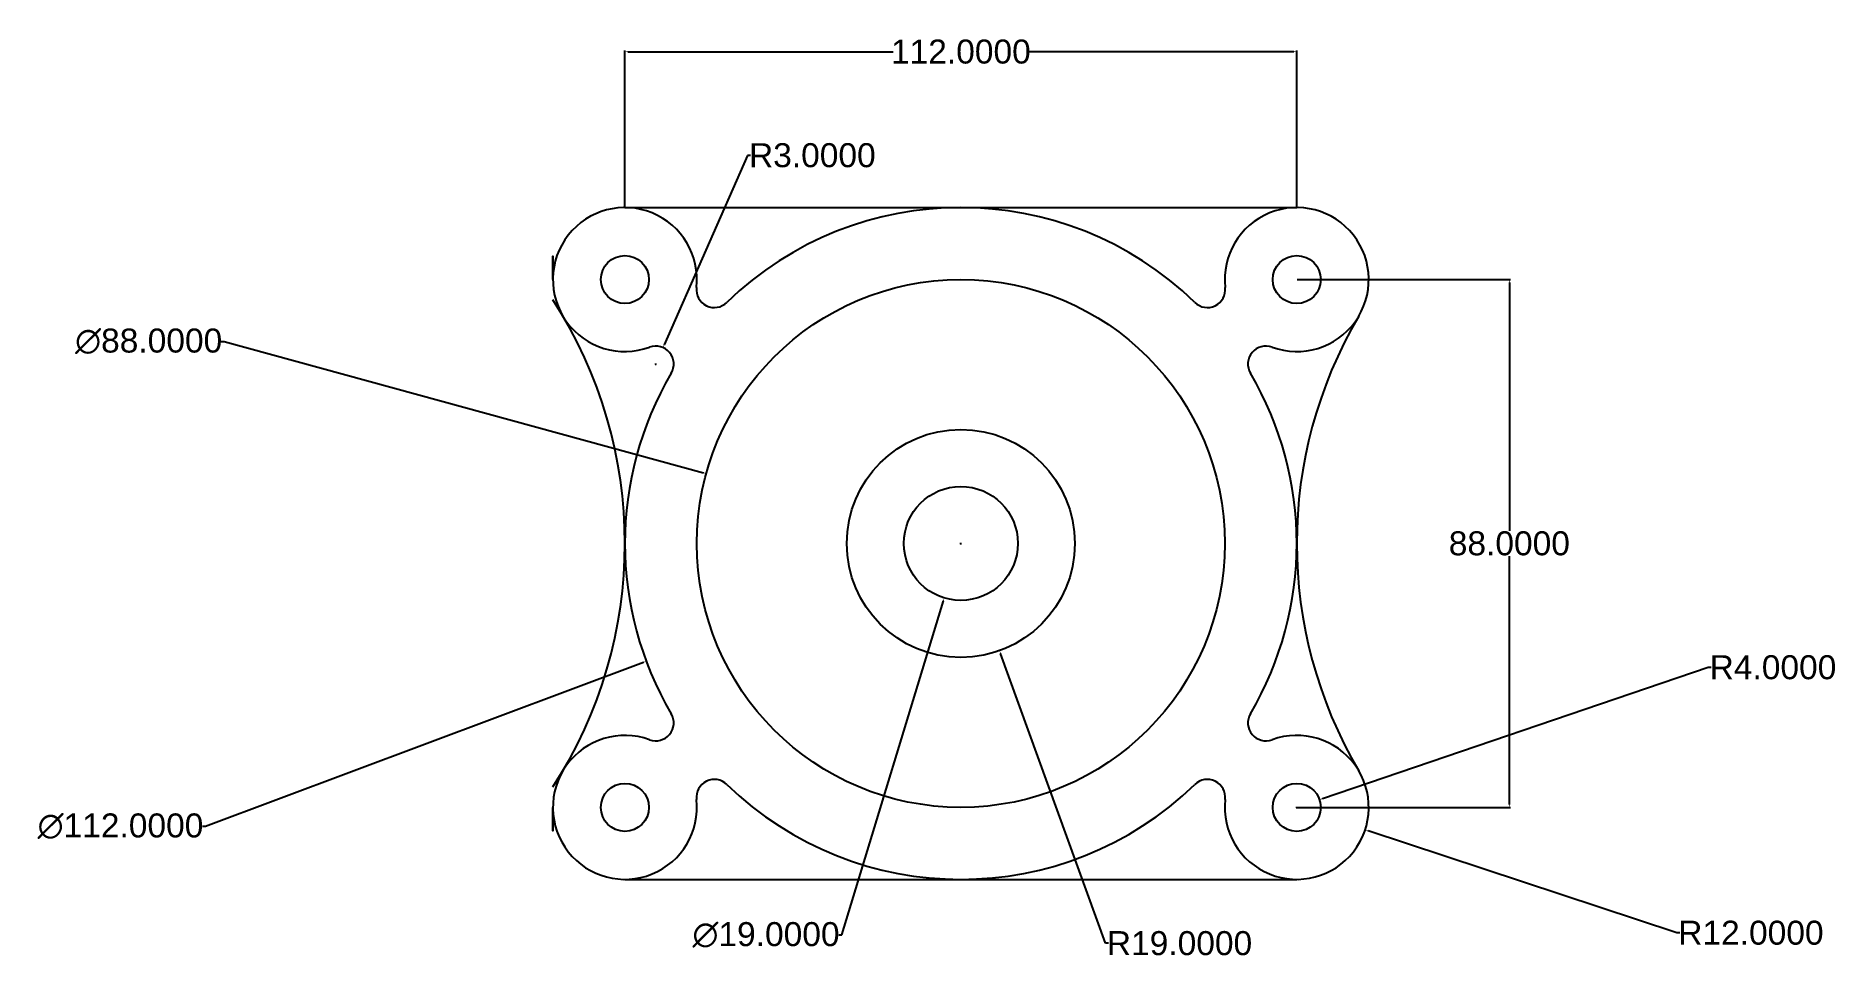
# Model space of a CAD drawing. Header units: inches. Extents: x -169 to 131, y -70 to 84.
import ezdxf

# ---------------------------------------------------------------- set-up
doc = ezdxf.new("R2010")
doc.units = ezdxf.units.IN
doc.header["$MEASUREMENT"] = 0
doc.layers.add('Dim', color=10, linetype='Continuous')
doc.styles.get("Standard").update_dxf_attribs({"font": 'arial.ttf', "height": 4})
doc.dimstyles.get("Standard").update_dxf_attribs({"dimtxt": 12, "dimasz": 0.5, "dimexe": 0.18, "dimexo": 0.0625, "dimgap": 0.09, "dimtad": 0, "dimtih": 1, "dimtoh": 1, "dimdec": 4, "dimzin": 0, "dimdsep": 46, "dimtxsty": 'Standard', "dimcen": 0.09, "dimadec": 0, "dimazin": 0, "dimtfac": 1, "dimtdec": 4, "dimtofl": 0, "dimtmove": 0, "dimatfit": 3, "dimfxl": 1, "dimtolj": 1, "dimtzin": 0, "dimarcsym": 0})

# ---------------------------------------------------------------- blocks, each defined once
blk = doc.blocks.new('*D6')
at = {"layer": 'Defpoints', "color": 0, "transparency": 16777216}
for p in [(-15.15, -0.44), (-8.69, -18.31)]:
    blk.add_point(p, dxfattribs=at)
at = {"layer": 'Dim', "color": 0, "lineweight": -2, "transparency": 16777216}
for p, q in [((-15.24, -0.44), (-15.06, -0.44)), ((-15.15, -0.53), (-15.15, -0.35)), ((8.95, -67.1), (-8.52, -18.78)), ((9.45, -67.1), (8.95, -67.1))]:
    blk.add_line(p, q, dxfattribs=at)
at = {"layer": 'Dim', "color": 0, "transparency": 16777216}
blk.add_solid([(-8.45, -18.75), (-8.6, -18.8), (-8.69, -18.31)], dxfattribs=at)
at = {"layer": 'Dim', "color": 0, "transparency": 16777216, "insert": (21.3, -67.1), "char_height": 4, "attachment_point": 5}
blk.add_mtext('\\A1;R19.0000', dxfattribs=at)
blk = doc.blocks.new('*D7')
at = {"layer": 'Defpoints', "color": 0, "transparency": 16777216}
for p in [(-12.39, 8.65), (-17.92, -9.53)]:
    blk.add_point(p, dxfattribs=at)
at = {"layer": 'Dim', "color": 0, "lineweight": -2, "transparency": 16777216}
for p, q in [((-15.24, -0.44), (-15.06, -0.44)), ((-15.15, -0.53), (-15.15, -0.35)), ((-35.01, -65.7), (-18.07, -10.01)), ((-35.51, -65.7), (-35.01, -65.7))]:
    blk.add_line(p, q, dxfattribs=at)
at = {"layer": 'Dim', "color": 0, "transparency": 16777216}
blk.add_solid([(-18.14, -9.98), (-17.99, -10.03), (-17.92, -9.53)], dxfattribs=at)
at = {"layer": 'Dim', "color": 0, "transparency": 16777216, "insert": (-47.63, -65.7), "char_height": 4, "attachment_point": 5}
blk.add_mtext('\\A1;∅19.0000', dxfattribs=at)
blk = doc.blocks.new('*D9')
at = {"layer": 'Defpoints', "color": 0, "transparency": 16777216}
for p in [(40.85, 43.56), (40.85, -44.44), (76.28, -44.44)]:
    blk.add_point(p, dxfattribs=at)
at = {"layer": 'Dim', "color": 0, "lineweight": -2, "transparency": 16777216}
for p, q in [((40.91, 43.56), (76.46, 43.56)), ((76.28, 43.06), (76.28, 1.69)), ((76.28, -43.94), (76.28, -2.57)), ((40.91, -44.44), (76.46, -44.44))]:
    blk.add_line(p, q, dxfattribs=at)
at = {"layer": 'Dim', "color": 0, "transparency": 16777216}
for points in [[(76.2, 43.06), (76.37, 43.06), (76.28, 43.56)], [(76.2, -43.94), (76.37, -43.94), (76.28, -44.44)]]:
    blk.add_solid(points, dxfattribs=at)
at = {"layer": 'Dim', "color": 0, "transparency": 16777216, "insert": (76.28, -0.44), "char_height": 4, "attachment_point": 5}
blk.add_mtext('\\A1;88.0000', dxfattribs=at)
blk = doc.blocks.new('*D10')
at = {"layer": 'Defpoints', "color": 0, "transparency": 16777216}
for p in [(40.85, 81.55), (-71.15, 55.56), (40.85, 55.56)]:
    blk.add_point(p, dxfattribs=at)
at = {"layer": 'Dim', "color": 0, "lineweight": -2, "transparency": 16777216}
for p, q in [((-71.15, 55.62), (-71.15, 81.73)), ((-70.65, 81.55), (-26.46, 81.55)), ((40.35, 81.55), (-3.85, 81.55)), ((40.85, 55.62), (40.85, 81.73))]:
    blk.add_line(p, q, dxfattribs=at)
at = {"layer": 'Dim', "color": 0, "transparency": 16777216}
for points in [[(-70.65, 81.63), (-70.65, 81.47), (-71.15, 81.55)], [(40.35, 81.63), (40.35, 81.47), (40.85, 81.55)]]:
    blk.add_solid(points, dxfattribs=at)
at = {"layer": 'Dim', "color": 0, "transparency": 16777216, "insert": (-15.15, 81.55), "char_height": 4, "attachment_point": 5}
blk.add_mtext('\\A1;112.0000', dxfattribs=at)
blk = doc.blocks.new('*D11')
at = {"layer": 'Defpoints', "color": 0, "transparency": 16777216}
for p in [(-57.59, 11.21), (27.28, -12.08)]:
    blk.add_point(p, dxfattribs=at)
at = {"layer": 'Dim', "color": 0, "lineweight": -2, "transparency": 16777216}
for p, q in [((-138.43, 33.26), (-137.93, 33.26)), ((-137.93, 33.26), (-58.07, 11.34)), ((-15.24, -0.44), (-15.06, -0.44)), ((-15.15, -0.53), (-15.15, -0.35))]:
    blk.add_line(p, q, dxfattribs=at)
at = {"layer": 'Dim', "color": 0, "transparency": 16777216}
blk.add_solid([(-58.05, 11.42), (-58.09, 11.26), (-57.59, 11.21)], dxfattribs=at)
at = {"layer": 'Dim', "color": 0, "transparency": 16777216, "insert": (-150.54, 33.26), "char_height": 4, "attachment_point": 5}
blk.add_mtext('\\A1;∅88.0000', dxfattribs=at)
blk = doc.blocks.new('*D12')
at = {"layer": 'Defpoints', "color": 0, "transparency": 16777216}
for p in [(37.29, 19.2), (-67.6, -20.08)]:
    blk.add_point(p, dxfattribs=at)
at = {"layer": 'Dim', "color": 0, "lineweight": -2, "transparency": 16777216}
for p, q in [((-15.24, -0.44), (-15.06, -0.44)), ((-15.15, -0.53), (-15.15, -0.35)), ((-141.07, -47.58), (-68.07, -20.25)), ((-141.57, -47.58), (-141.07, -47.58))]:
    blk.add_line(p, q, dxfattribs=at)
at = {"layer": 'Dim', "color": 0, "transparency": 16777216}
blk.add_solid([(-68.1, -20.17), (-68.04, -20.33), (-67.6, -20.08)], dxfattribs=at)
at = {"layer": 'Dim', "color": 0, "transparency": 16777216, "insert": (-155.24, -47.58), "char_height": 4, "attachment_point": 5}
blk.add_mtext('\\A1;∅112.0000', dxfattribs=at)
blk = doc.blocks.new('*D13')
at = {"layer": 'Defpoints', "color": 0, "transparency": 16777216}
for p in [(40.85, -44.44), (44.63, -43.15)]:
    blk.add_point(p, dxfattribs=at)
at = {"layer": 'Dim', "color": 0, "lineweight": -2, "transparency": 16777216}
for p, q in [((109.43, -21.1), (45.11, -42.99)), ((109.93, -21.1), (109.43, -21.1)), ((40.76, -44.44), (40.94, -44.44)), ((40.85, -44.53), (40.85, -44.35))]:
    blk.add_line(p, q, dxfattribs=at)
at = {"layer": 'Dim', "color": 0, "transparency": 16777216}
blk.add_solid([(45.08, -42.91), (45.13, -43.07), (44.63, -43.15)], dxfattribs=at)
at = {"layer": 'Dim', "color": 0, "transparency": 16777216, "insert": (120.23, -21.1), "char_height": 4, "attachment_point": 5}
blk.add_mtext('\\A1;R4.0000', dxfattribs=at)
blk = doc.blocks.new('*D14')
at = {"layer": 'Defpoints', "color": 0, "transparency": 16777216}
for p in [(40.85, -44.44), (52.24, -48.2)]:
    blk.add_point(p, dxfattribs=at)
at = {"layer": 'Dim', "color": 0, "lineweight": -2, "transparency": 16777216}
for p, q in [((40.76, -44.44), (40.94, -44.44)), ((40.85, -44.53), (40.85, -44.35)), ((104.19, -65.36), (52.72, -48.36)), ((104.69, -65.36), (104.19, -65.36))]:
    blk.add_line(p, q, dxfattribs=at)
at = {"layer": 'Dim', "color": 0, "transparency": 16777216}
blk.add_solid([(52.74, -48.28), (52.69, -48.44), (52.24, -48.2)], dxfattribs=at)
at = {"layer": 'Dim', "color": 0, "transparency": 16777216, "insert": (116.55, -65.36), "char_height": 4, "attachment_point": 5}
blk.add_mtext('\\A1;R12.0000', dxfattribs=at)
blk = doc.blocks.new('*D16')
at = {"layer": 'Defpoints', "color": 0, "transparency": 16777216}
for p in [(-64.8, 32.22), (-66.01, 29.47)]:
    blk.add_point(p, dxfattribs=at)
at = {"layer": 'Dim', "color": 0, "lineweight": -2, "transparency": 16777216}
for p, q in [((-50.71, 64.27), (-64.6, 32.67)), ((-50.21, 64.27), (-50.71, 64.27)), ((-66.1, 29.47), (-65.92, 29.47)), ((-66.01, 29.38), (-66.01, 29.56))]:
    blk.add_line(p, q, dxfattribs=at)
at = {"layer": 'Dim', "color": 0, "transparency": 16777216}
blk.add_solid([(-64.68, 32.71), (-64.53, 32.64), (-64.8, 32.22)], dxfattribs=at)
at = {"layer": 'Dim', "color": 0, "transparency": 16777216, "insert": (-39.91, 64.27), "char_height": 4, "attachment_point": 5}
blk.add_mtext('\\A1;R3.0000', dxfattribs=at)

msp = doc.modelspace()

# ---------------------------------------------------------------- linework, layer by layer
for p, q in [((-71.15461, 55.56155), (40.84539, 55.56155)), ((-71.15461, -56.43845), (40.84539, -56.43845))]:
    msp.add_line(p, q)
for centre, radius in [((-71.15461, 43.56155), 4), ((40.84539, 43.56155), 4), ((-15.15461, -0.43845), 44), ((-15.15461, -0.43845), 19), ((-15.15461, -0.43845), 9.5), ((-71.15461, -44.43845), 4), ((40.84539, -44.43845), 4)]:
    msp.add_circle(centre, radius)
for centre, radius, start, end in [((-71.15461, 43.56155), 12, 353.6340753, 290.0514715), ((-15.15461, -0.43845), 56, 45.854499, 134.145501), ((40.84539, 43.56155), 12, 249.9485285, 186.3659247), ((-56.2471, 41.89838), 3, 173.6340753, 314.145501), ((25.93788, 41.89838), 3, 225.854499, 6.3659247), ((-145.82128, -0.43845), 74.66667, 327.0647695, 32.9352305), ((115.51205, -0.43845), 74.66667, 149.4897626, 210.5102374), ((-66.01165, 29.47077), 3, 329.5400458, 110.0514715), ((35.70242, 29.47077), 3, 69.9485285, 210.4599542), ((-15.15461, -0.43845), 56, 149.5400458, 210.4599542), ((-15.15461, -0.43845), 56, 329.5400458, 30.4599542), ((-66.01165, -30.34768), 3, 249.9485285, 30.4599542), ((35.70242, -30.34768), 3, 149.5400458, 290.0514715), ((-71.15461, -44.43845), 12, 69.9485285, 6.3659247), ((40.84539, -44.43845), 12, 173.6340753, 110.0514715), ((-56.2471, -42.77528), 3, 45.854499, 186.3659247), ((-15.15461, -0.43845), 56, 225.854499, 314.145501), ((25.93788, -42.77528), 3, 353.6340753, 134.145501)]:
    msp.add_arc(centre, radius, start, end)
for points in [[(-83.15461, 43.56155), (-83.15461, 49.16372), (-83.15461, 48.34637), (-83.15461, 43.56155)], [(-83.15461, -44.43845), (-83.15461, -49.22327), (-83.15461, -50.04062), (-83.15461, -44.43845)]]:
    msp.add_open_spline(points, degree=3)

# ---------------------------------------------------------------- dimensions: what is measured, and where the dimension line sits
at = {"layer": 'Dim'}
dim = msp.add_linear_dim(base=(40.84539, 81.54875), p1=(-71.15461, 55.56155), p2=(40.84539, 55.56155), dimstyle='Standard', dxfattribs=at)
dim.commit()
dim.dimension.update_dxf_attribs({"geometry": '*D10', "text_midpoint": (-15.15461, 81.54875)})
for center, mpoint, picture, middle in [((-66.01165, 29.47077), (-64.80413, 32.21702), '*D16', (-39.909, 64.27316)), ((-15.15461, -0.43845), (-8.6938, -18.30624), '*D6', (21.30277, -67.09796)), ((40.84539, -44.43845), (44.63213, -43.14982), '*D13', (120.22531, -21.10065)), ((40.84539, -44.43845), (52.24025, -48.20106), '*D14', (116.54605, -65.35564))]:
    dim = msp.add_radius_dim(center=center, mpoint=mpoint, dimstyle='Standard', dxfattribs=at)
    dim.commit()
    dim.dimension.update_dxf_attribs({"geometry": picture, "text_midpoint": middle, "dimtype": 164})
dim = msp.add_linear_dim(base=(76.28195, -44.43845), p1=(40.84539, 43.56155), p2=(40.84539, -44.43845), angle=90, dimstyle='Standard', dxfattribs=at)
dim.commit()
dim.dimension.update_dxf_attribs({"geometry": '*D9', "text_midpoint": (76.28195, -0.43845)})
for p1, p2, picture, middle in [((27.27612, -12.08462), (-57.58534, 11.20772), '*D11', (-150.54414, 33.25982)), ((37.28968, 19.19814), (-67.59891, -20.07505), '*D12', (-155.23792, -47.58395)), ((-12.38965, 8.65028), (-17.91958, -9.52718), '*D7', (-47.62558, -65.70411))]:
    dim = msp.add_diameter_dim_2p(p1=p1, p2=p2, dimstyle='Standard', dxfattribs=at)
    dim.commit()
    dim.dimension.update_dxf_attribs({"geometry": picture, "text_midpoint": middle, "dimtype": 163})

doc.saveas('drawing.dxf')
